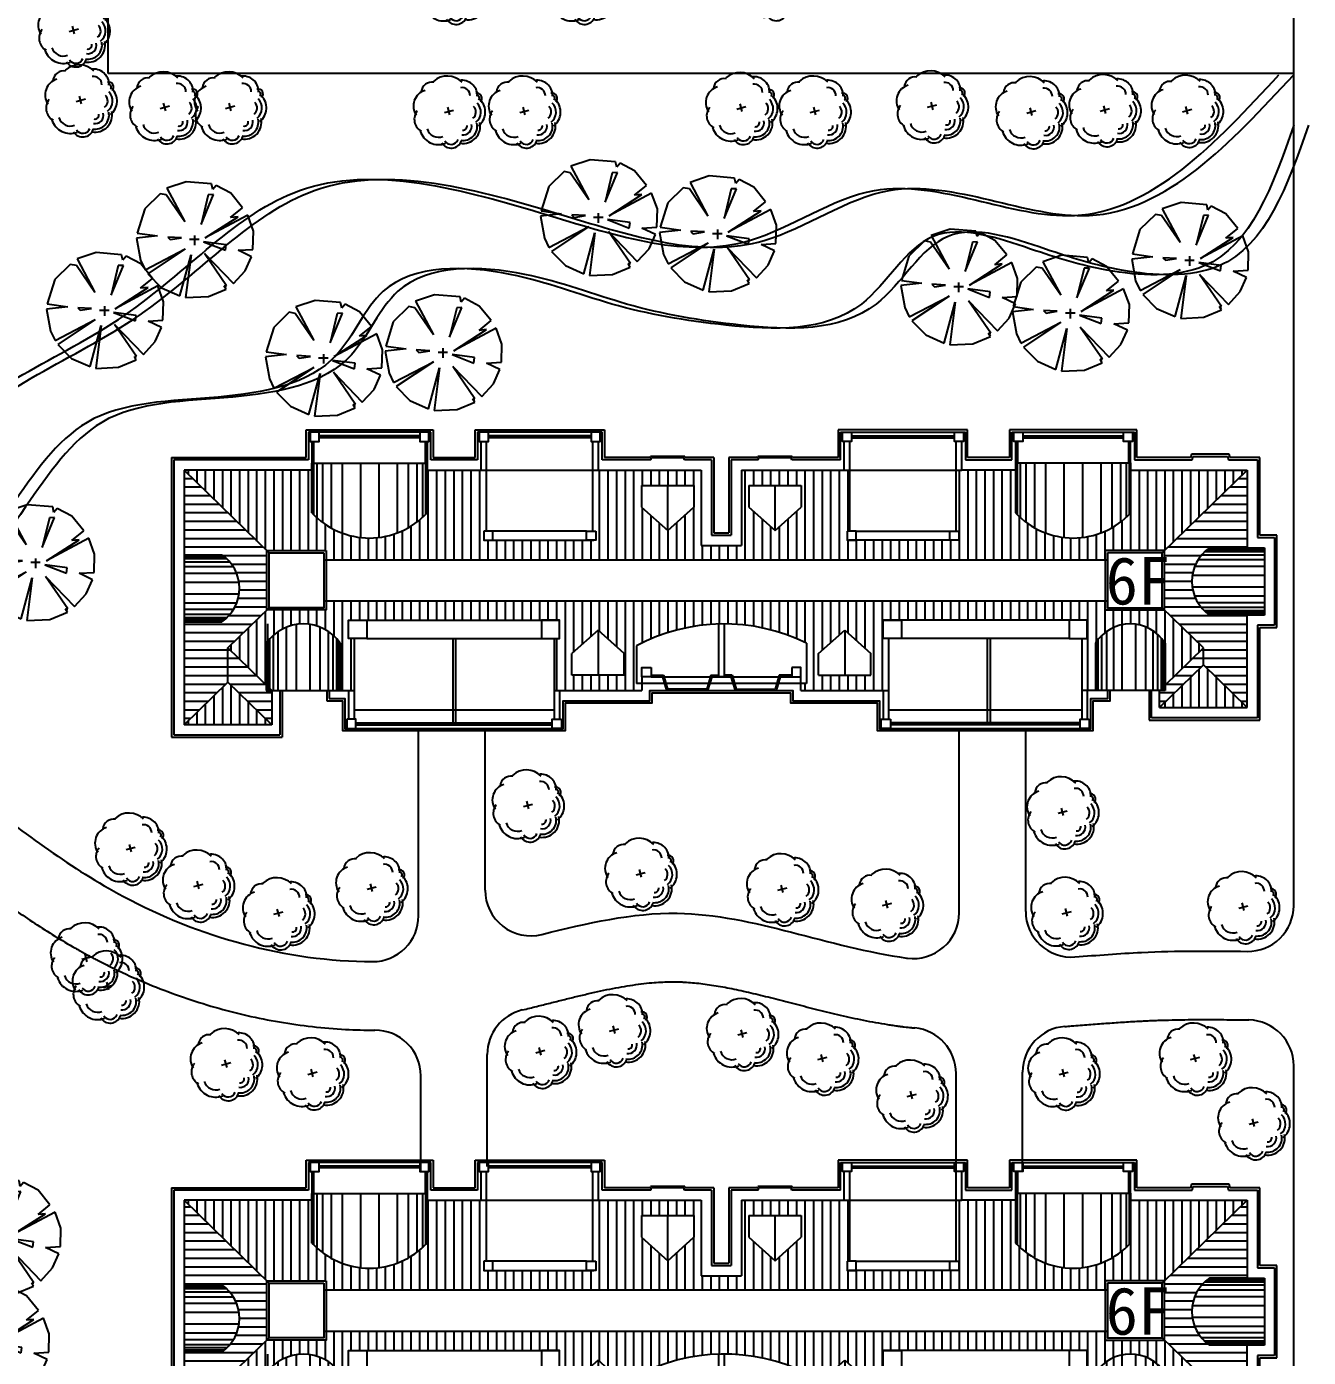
# Model space of a CAD drawing. Extents: x 225694 to 1397201, y -46174 to 794826.
# Drawn here: x 654415 to 710525, y 491781 to 550020 of the extents above; entities that cross this region are included whole.
import ezdxf
from ezdxf.enums import TextEntityAlignment as Align

# ---------------------------------------------------------------- set-up
doc = ezdxf.new("R2010")
doc.units = 0
doc.header["$LTSCALE"] = 0.5
doc.header["$MEASUREMENT"] = 0
for name, color, linetype in [('08-树', 73, 'Continuous'), ('KJ', 8, 'Continuous'), ('ZJ', 7, 'Continuous'), ('屋顶', 135, 'Continuous'), ('树', 124, 'Continuous'), ('路', 40, 'Continuous'), ('辅助线', 6, 'Continuous')]:
    doc.layers.add(name, color=color, linetype=linetype)
doc.layers.get('辅助线').off()
doc.styles.add('等线体', font='')
doc.styles.get('等线体').set_extended_font_data('黑体')

# ---------------------------------------------------------------- blocks, each defined once
blk = doc.blocks.new('桂花')
at = {"layer": '08-树', "linetype": 'ByBlock'}
for p, q in [((0, 0), (-316, 0)), ((-149, -187), (-149, 195))]:
    blk.add_line(p, q, dxfattribs=at)
for centre, radius, start, end in [((-612, 656), 626, 75.2533, 173.8893), ((-367, 1210), 204, 31.9374, 177.2865), ((-367, 1210), 110, 31.9374, 177.2865), ((79, 732), 688, 22.6842, 120.5814), ((79, 732), 509, 22.6842, 120.5814), ((574, 395), 687, 335.0514, 87.0482), ((-743, 93), 815, 118.8409, 207.9925), ((-612, 656), 332, 75.2533, 173.8893), ((79, 732), 314, 22.6842, 120.5814), ((574, 395), 158, 335.0514, 87.0482), ((574, 395), 344, 335.0514, 87.0482), ((574, 395), 565, 335.0514, 87.0482), ((868, -183), 294, 286.7742, 55.2785), ((868, -183), 443, 286.7742, 55.2785), ((-1031, -465), 437, 155.3763, 247.6372), ((287, -545), 475, 271.8981, 6.291), ((287, -545), 769, 271.8981, 6.291), ((-552, -692), 652, 181.4394, 289.2262), ((-59, -897), 543, 216.0983, 316.3439)]:
    blk.add_arc(centre, radius, start, end, dxfattribs=at)
blk = doc.blocks.new('GUIHUA')
at = {"layer": '树', "linetype": 'ByBlock', "xscale": 1.0944, "yscale": 1.0944, "zscale": 1.0944}
blk.add_blockref('桂花', (169, -8), dxfattribs=at)
blk = doc.blocks.new('棕榈')
at = {"layer": '树', "color": 64, "linetype": 'Continuous'}
for p, q in [((-172, 1067), (-553, 940)), ((336, 1025), (-172, 1067)), ((-688, 831), (-995, 530)), ((-566, 808), (-688, 831)), ((-196, 270), (-566, 808)), ((-553, 940), (-196, 270)), ((127, 220), (373, 813)), ((270, 808), (127, 220)), ((373, 813), (270, 808)), ((360, 916), (336, 1025)), ((426, 996), (360, 916)), ((717, 842), (426, 996)), ((953, 551), (717, 842)), ((715, 357), (953, 551)), ((-995, 530), (-1146, 45)), ((1056, 402), (209, -50)), ((209, -50), (863, 371)), ((863, 371), (715, 357)), ((1170, 85), (1056, 402)), ((-1146, 45), (-738, -11)), ((0, -192), (0, 0)), ((1159, -278), (1170, 85)), ((-738, -11), (-1159, -58)), ((-1159, -58), (-1080, -495)), ((-537, -32), (-487, -82)), ((-265, -48), (-537, -32)), ((-487, -82), (-265, -48)), ((88, -84), (-103, -84)), ((177, -127), (611, -294)), ((625, -185), (177, -127)), ((611, -294), (625, -185)), ((-1080, -495), (-990, -683)), ((-990, -683), (-193, -267)), ((-193, -267), (-937, -763)), ((-294, -1205), (-73, -388)), ((-73, -388), (-180, -1239)), ((633, -1004), (193, -363)), ((193, -363), (770, -961)), ((863, -297), (1159, -278)), ((1130, -424), (863, -297)), ((1003, -707), (1130, -424)), ((-937, -763), (-662, -1041)), ((770, -961), (1003, -707)), ((-662, -1041), (-294, -1205)), ((627, -1072), (590, -1004)), ((590, -1004), (633, -1004)), ((-180, -1239), (275, -1218)), ((275, -1218), (627, -1072))]:
    blk.add_line(p, q, dxfattribs=at)
blk = doc.blocks.new('7w')
at = {"layer": 'KJ'}
h = blk.add_hatch(dxfattribs=at)
h.set_pattern_fill('ANSI31', color=256, scale=3000, angle=45, style=0)
h.paths.add_polyline_path([(1027577, 428643), (1027697, 428643), (1027697, 431313), (1027457, 431313), (1025097, 431313), (1025097, 429443, -0.436273), (1020057, 429443), (1020057, 431313), (1014457, 431313), (1018074, 427793), (1020677, 427793), (1020677, 427393), (1054777, 427393), (1054777, 427793), (1057380, 427793), (1060997, 431313), (1055897, 431313), (1055897, 429443, -0.436273), (1050857, 429443), (1050857, 431313), (1048497, 431313), (1048257, 431313), (1048257, 428643), (1048377, 428643), (1048377, 428243), (1047977, 428243), (1043557, 428243), (1043477, 428243), (1043477, 428643), (1043597, 428643), (1043597, 431313), (1038857, 431313), (1038857, 428013), (1037097, 428013), (1037097, 431313), (1032357, 431313), (1032357, 428643), (1032477, 428643), (1032477, 428243), (1032077, 428243), (1027657, 428243), (1027577, 428243)])
h.paths.add_polyline_path([(1034477, 429696), (1034477, 430643), (1036777, 430643), (1036777, 429696), (1035627, 428671)], flags=16)
h.paths.add_polyline_path([(1039177, 429696), (1039177, 430643), (1041477, 430643), (1041477, 429696), (1040327, 428671)], flags=16)
h.paths.add_polyline_path([(1041697, 423743), (1041697, 421973), (1041457, 421973), (1041457, 421673), (1045297, 421673), (1045297, 423943), (1045057, 423943), (1045057, 424743), (1045857, 424743), (1053197, 424743), (1053997, 424743), (1053997, 423943), (1053757, 423943), (1053757, 421673), (1054357, 421673), (1054357, 423743, -0.554347), (1057397, 423743), (1057397, 421906), (1059077, 423541), (1057380, 425193), (1054777, 425193), (1054777, 425593), (1020677, 425593), (1020677, 425193), (1018074, 425193), (1016377, 423541), (1018057, 421906), (1018057, 423743, -0.518405), (1021297, 423743), (1021297, 421673), (1021897, 421673), (1021897, 423943), (1021657, 423943), (1021657, 424743), (1022457, 424743), (1030897, 424743), (1030897, 423943), (1030657, 423943), (1030657, 421673), (1034497, 421673), (1034497, 421973), (1034257, 421973), (1034257, 423619, -0.242301)])
h.paths.add_polyline_path([(1042227, 423290), (1043377, 424315), (1044527, 423290), (1044527, 422343), (1042227, 422343)], flags=16)
h.paths.add_polyline_path([(1033727, 423290), (1033727, 422343), (1031427, 422343), (1031427, 423290), (1032577, 424315)], flags=16)
h = blk.add_hatch(dxfattribs=at)
h.set_pattern_fill('ANSI31', color=256, scale=3000, angle=135, style=0)
h.paths.add_polyline_path([(1016107, 424673), (1014457, 424673), (1014457, 420173), (1016377, 422041), (1016377, 423541), (1018077, 425196), (1018077, 427790), (1014457, 431313), (1014457, 427613), (1016107, 427613, -0.52381)])
h.paths.add_polyline_path([(1018297, 420173), (1018297, 421673), (1018057, 421673), (1018057, 421906), (1016377, 423541), (1016377, 422791), (1016377, 422041)])
h.paths.add_polyline_path([(1059077, 422791), (1059077, 423541), (1057397, 421906), (1057397, 421673), (1057157, 421673), (1057157, 420923)])
h.paths.add_polyline_path([(1060997, 424973), (1059347, 424973, -0.52381), (1059347, 427913), (1060997, 427913), (1060997, 431313), (1057377, 427790), (1057377, 425196), (1059077, 423541), (1059077, 422791), (1060997, 420923)])
h = blk.add_hatch(dxfattribs=at)
h.set_pattern_fill('ANSI31', color=256, scale=3000, angle=45, style=0)
h.paths.add_polyline_path([(1016377, 422041), (1014457, 420173), (1018297, 420173)])
h.paths.add_polyline_path([(1059077, 422791), (1057157, 420923), (1060997, 420923)])
for p, q in [((1020130, 431613), (1020130, 429367)), ((1020263, 431613), (1020263, 429239)), ((1020510, 431613), (1020510, 429035)), ((1020889, 431613), (1020889, 428786)), ((1021371, 431613), (1021371, 428562)), ((1022174, 431613), (1022174, 428370)), ((1022980, 431613), (1022980, 428370)), ((1023783, 431613), (1023783, 428562)), ((1024265, 431613), (1024265, 428786)), ((1024644, 431613), (1024644, 429035)), ((1024891, 431613), (1024891, 429239)), ((1025024, 431613), (1025024, 429367)), ((1050930, 431613), (1050930, 429367)), ((1051063, 431613), (1051063, 429239)), ((1051310, 431613), (1051310, 429035)), ((1051689, 431613), (1051689, 428786)), ((1052171, 431613), (1052171, 428562)), ((1052974, 431613), (1052974, 428370)), ((1053780, 431613), (1053780, 428370)), ((1054583, 431613), (1054583, 428562)), ((1055065, 431613), (1055065, 428786)), ((1055444, 431613), (1055444, 429035)), ((1055691, 431613), (1055691, 429239)), ((1055824, 431613), (1055824, 429367)), ((1016169, 427568), (1014457, 427568)), ((1016225, 427524), (1014457, 427524)), ((1059010, 427609), (1061747, 427609)), ((1059147, 427751), (1061747, 427751)), ((1059250, 427840), (1061747, 427840)), ((1059308, 427885), (1061747, 427885)), ((1016325, 427435), (1014457, 427435)), ((1016459, 427292), (1014457, 427292)), ((1016613, 427078), (1014457, 427078)), ((1058706, 427110), (1061747, 427110)), ((1058852, 427395), (1061747, 427395)), ((1016755, 426793), (1014457, 426793)), ((1016850, 426399), (1014457, 426399)), ((1058598, 426715), (1061747, 426715)), ((1016850, 425887), (1014457, 425887)), ((1058593, 426204), (1061747, 426204)), ((1058693, 425809), (1061747, 425809)), ((1016755, 425493), (1014457, 425493)), ((1016613, 425207), (1014457, 425207)), ((1058831, 425524), (1061747, 425524)), ((1058981, 425310), (1061747, 425310)), ((1059111, 425168), (1061747, 425168)), ((1016459, 424994), (1014457, 424994)), ((1016325, 424851), (1014457, 424851)), ((1016225, 424762), (1014457, 424762)), ((1016169, 424718), (1014457, 424718)), ((1018124, 423832), (1018124, 424582)), ((1059209, 425079), (1061747, 425079)), ((1059264, 425034), (1061747, 425034)), ((1018366, 421673), (1018366, 424087)), ((1018579, 421673), (1018579, 424251)), ((1018941, 421673), (1018941, 424441)), ((1019374, 421673), (1019374, 424559)), ((1019980, 421673), (1019980, 424559)), ((1020413, 421673), (1020413, 424441)), ((1020775, 421673), (1020775, 424251)), ((1020988, 421673), (1020988, 424087)), ((1054635, 421673), (1054635, 424086)), ((1054849, 421673), (1054849, 424261)), ((1055159, 421673), (1055159, 424441)), ((1055529, 421673), (1055529, 424551)), ((1056125, 421673), (1056125, 424559)), ((1056558, 421673), (1056558, 424441)), ((1056875, 421673), (1056875, 424251)), ((1057088, 421673), (1057088, 424087)), ((1018124, 421673), (1018124, 423832)), ((1018206, 421673), (1018206, 423929)), ((1021148, 421673), (1021148, 423929)), ((1021230, 421673), (1021230, 423832)), ((1054394, 421673), (1054394, 423799)), ((1054476, 421673), (1054476, 423910)), ((1057248, 421673), (1057248, 423929)), ((1057330, 421673), (1057330, 423832))]:
    blk.add_line(p, q, dxfattribs=at)
at = {"layer": '屋顶'}
for p, q in [((1019797, 433073), (1025357, 433073)), ((1019797, 431863), (1019797, 433073)), ((1025257, 432973), (1019897, 432973)), ((1019897, 432973), (1019897, 431763)), ((1024777, 432813), (1020377, 432813)), ((1024777, 432733), (1020377, 432733)), ((1025257, 431763), (1025257, 432973)), ((1025357, 433073), (1025357, 431863)), ((1027197, 433073), (1032857, 433073)), ((1027197, 431863), (1027197, 433073)), ((1032757, 432973), (1027297, 432973)), ((1027297, 432973), (1027297, 431763)), ((1032277, 432813), (1027777, 432813)), ((1032277, 432733), (1027777, 432733)), ((1032757, 431763), (1032757, 432973)), ((1032857, 433073), (1032857, 431863)), ((1048757, 433073), (1043097, 433073)), ((1043097, 433073), (1043097, 431863)), ((1043197, 432973), (1048657, 432973)), ((1043197, 431763), (1043197, 432973)), ((1043677, 432813), (1048177, 432813)), ((1043677, 432733), (1048177, 432733)), ((1048657, 432973), (1048657, 431763)), ((1048757, 431863), (1048757, 433073)), ((1050597, 433073), (1050597, 431863)), ((1056157, 433073), (1050597, 433073)), ((1050697, 431763), (1050697, 432973)), ((1050697, 432973), (1056057, 432973)), ((1051177, 432813), (1055577, 432813)), ((1051177, 432733), (1055577, 432733)), ((1056057, 432973), (1056057, 431763)), ((1056157, 431863), (1056157, 433073)), ((1020061, 431313), (1020061, 432573)), ((1020141, 431613), (1020141, 432573)), ((1025017, 432573), (1025017, 431613)), ((1025097, 432573), (1025097, 431313)), ((1027457, 431313), (1027457, 432573)), ((1027697, 428643), (1027697, 432573)), ((1032357, 428643), (1032357, 432573)), ((1032597, 431313), (1032597, 432573)), ((1043357, 431313), (1043357, 432573)), ((1043597, 428643), (1043597, 432573)), ((1048257, 428643), (1048257, 432573)), ((1048497, 431313), (1048497, 432573)), ((1050857, 432573), (1050857, 431313)), ((1050937, 432573), (1050937, 431613)), ((1055813, 431613), (1055813, 432573)), ((1055893, 431313), (1055893, 432573)), ((1013907, 431863), (1019797, 431863)), ((1013907, 431863), (1013907, 419623)), ((1019897, 431763), (1014007, 431763)), ((1014007, 431763), (1014007, 419723)), ((1027297, 431763), (1025257, 431763)), ((1025357, 431863), (1027197, 431863)), ((1034894, 431763), (1032757, 431763)), ((1034862, 431863), (1032857, 431863)), ((1034862, 431863), (1034877, 431913)), ((1036377, 431913), (1034877, 431913)), ((1034894, 431763), (1034920, 431853)), ((1036334, 431853), (1034920, 431853)), ((1036361, 431763), (1036334, 431853)), ((1037547, 431763), (1036361, 431763)), ((1036392, 431863), (1036377, 431913)), ((1037647, 431863), (1036392, 431863)), ((1037547, 431763), (1037547, 428463)), ((1037647, 431863), (1037647, 428563)), ((1038307, 431863), (1038307, 428563)), ((1039562, 431863), (1038307, 431863)), ((1038407, 431763), (1038407, 428463)), ((1039594, 431763), (1038407, 431763)), ((1039562, 431863), (1039577, 431913)), ((1041077, 431913), (1039577, 431913)), ((1039594, 431763), (1039620, 431853)), ((1041034, 431853), (1039620, 431853)), ((1041061, 431763), (1041034, 431853)), ((1043197, 431763), (1041061, 431763)), ((1041092, 431863), (1041077, 431913)), ((1043097, 431863), (1041092, 431863)), ((1048657, 431763), (1050697, 431763)), ((1050597, 431863), (1048757, 431863)), ((1056057, 431763), (1058582, 431763)), ((1058508, 431863), (1056157, 431863)), ((1056288, 431763), (1058582, 431763)), ((1058553, 432013), (1058508, 431863)), ((1060202, 432013), (1058553, 432013)), ((1058582, 431763), (1058627, 431913)), ((1058627, 431913), (1060127, 431913)), ((1060127, 431913), (1060172, 431763)), ((1060172, 431763), (1061447, 431763)), ((1060172, 431763), (1061447, 431763)), ((1060247, 431863), (1060202, 432013)), ((1061547, 431863), (1060247, 431863)), ((1061447, 431763), (1061447, 428363)), ((1061547, 428463), (1061547, 431863)), ((1020057, 431313), (1014457, 431313)), ((1014457, 431313), (1018177, 427693)), ((1014457, 431313), (1014457, 420173)), ((1025097, 431313), (1027457, 431313)), ((1027457, 431313), (1037097, 431313)), ((1037097, 431313), (1037097, 428013)), ((1038857, 431313), (1038857, 428013)), ((1038857, 431313), (1048497, 431313)), ((1050857, 431313), (1048497, 431313)), ((1055897, 431313), (1060997, 431313)), ((1060997, 431313), (1057277, 427693)), ((1060997, 431313), (1060997, 427913)), ((1034477, 430643), (1034477, 429696)), ((1034477, 430643), (1036777, 430643)), ((1035627, 428671), (1035627, 430643)), ((1036777, 430643), (1036777, 429696)), ((1039177, 430643), (1041477, 430643)), ((1039177, 430643), (1039177, 429696)), ((1040327, 428671), (1040327, 430643)), ((1041477, 430643), (1041477, 429696)), ((1034477, 429696), (1035627, 428671)), ((1035627, 428671), (1036777, 429696)), ((1039177, 429696), (1040327, 428671)), ((1040327, 428671), (1041477, 429696)), ((1032077, 428643), (1027977, 428643)), ((1043877, 428643), (1047977, 428643)), ((1027657, 428243), (1032397, 428243)), ((1037547, 428463), (1038407, 428463)), ((1037647, 428563), (1038307, 428563)), ((1048297, 428243), (1043557, 428243)), ((1061447, 428363), (1062197, 428363)), ((1062297, 428463), (1061547, 428463)), ((1062197, 428363), (1062197, 424523)), ((1062297, 424423), (1062297, 428463)), ((1014457, 427613), (1016107, 427613)), ((1037097, 428013), (1038857, 428013)), ((1060997, 427913), (1059347, 427913)), ((1060997, 427913), (1059347, 427913)), ((1060997, 427913), (1061747, 427913)), ((1061747, 427913), (1061747, 424973)), ((1020577, 427393), (1054877, 427393)), ((1016377, 423541), (1018177, 425293)), ((1016377, 423541), (1018177, 425293)), ((1020577, 425593), (1054877, 425593)), ((1020577, 425593), (1054877, 425593)), ((1059077, 423541), (1057277, 425293)), ((1014457, 424673), (1016107, 424673)), ((1022457, 424743), (1030897, 424743)), ((1037857, 424582), (1037857, 422273)), ((1038097, 424582), (1038097, 422273)), ((1053197, 424743), (1045057, 424743)), ((1060997, 424973), (1059347, 424973)), ((1060997, 420923), (1060997, 424973)), ((1061747, 424973), (1060997, 424973)), ((1032577, 424315), (1031427, 423290)), ((1032577, 424315), (1032577, 422343)), ((1033727, 423290), (1032577, 424315)), ((1042227, 423290), (1043377, 424315)), ((1043377, 424315), (1043377, 422343)), ((1043377, 424315), (1044527, 423290)), ((1061447, 424523), (1061447, 420473)), ((1061447, 424523), (1061447, 420473)), ((1062197, 424523), (1061447, 424523)), ((1061697, 424523), (1061447, 424523)), ((1061547, 420373), (1061547, 424423)), ((1061547, 424423), (1062297, 424423)), ((1018297, 421673), (1016377, 423541)), ((1016377, 422791), (1016377, 423541)), ((1016377, 422041), (1016377, 423541)), ((1018057, 423743), (1018057, 421673)), ((1018057, 423743), (1018057, 421673)), ((1021297, 423743), (1021297, 421673)), ((1021297, 423743), (1021297, 421673)), ((1021897, 423943), (1021897, 420413)), ((1022457, 423943), (1030897, 423943)), ((1026217, 423943), (1026217, 420253)), ((1026337, 423943), (1026337, 420253)), ((1030657, 423943), (1030657, 420413)), ((1034257, 423619), (1034257, 421973)), ((1041697, 423743), (1041697, 421973)), ((1053197, 423943), (1045057, 423943)), ((1045297, 423943), (1045297, 420413)), ((1049617, 423943), (1049617, 420293)), ((1049737, 423943), (1049737, 420293)), ((1053757, 423943), (1053757, 420413)), ((1054357, 423743), (1054357, 421673)), ((1057397, 423743), (1057397, 421673)), ((1057397, 421906), (1059077, 423541)), ((1059077, 422791), (1059077, 423541)), ((1031427, 422343), (1031427, 423290)), ((1033727, 422343), (1033727, 423290)), ((1042227, 422343), (1042227, 423290)), ((1044527, 422343), (1044527, 423290)), ((1033727, 422343), (1031427, 422343)), ((1034497, 422273), (1034497, 421673)), ((1034897, 422333), (1035443, 422333)), ((1034897, 422273), (1035397, 422273)), ((1034897, 422273), (1041457, 422273)), ((1035397, 422273), (1035577, 421673)), ((1035443, 422333), (1035620, 421733)), ((1037512, 422333), (1037334, 421733)), ((1037557, 422273), (1037377, 421673)), ((1037512, 422333), (1037857, 422333)), ((1037557, 422273), (1037857, 422273)), ((1038097, 422273), (1037857, 422273)), ((1038443, 422333), (1038097, 422333)), ((1038397, 422273), (1038097, 422273)), ((1038397, 422273), (1038577, 421673)), ((1038443, 422333), (1038620, 421733)), ((1040512, 422333), (1040334, 421733)), ((1040557, 422273), (1040377, 421673)), ((1041057, 422333), (1040512, 422333)), ((1041457, 421673), (1041457, 422273)), ((1042227, 422343), (1044527, 422343)), ((1057157, 420923), (1059077, 422791)), ((1060997, 420923), (1059077, 422791)), ((1014457, 420173), (1016377, 422041)), ((1018297, 420173), (1016377, 422041)), ((1018057, 421673), (1021297, 421673)), ((1018057, 421673), (1021297, 421673)), ((1018297, 421673), (1018297, 420173)), ((1018647, 421673), (1018647, 419723)), ((1018747, 421673), (1018747, 419623)), ((1020707, 421673), (1020707, 421223)), ((1020807, 421673), (1020807, 421323)), ((1021197, 421673), (1021897, 421673)), ((1021657, 421673), (1021657, 420413)), ((1030657, 421673), (1034497, 421673)), ((1030897, 421673), (1030897, 420413)), ((1041697, 421973), (1034257, 421973)), ((1037377, 421673), (1035577, 421673)), ((1037334, 421733), (1035620, 421733)), ((1038577, 421673), (1040377, 421673)), ((1038620, 421733), (1040334, 421733)), ((1041457, 421673), (1045297, 421673)), ((1045057, 421673), (1045057, 420413)), ((1054457, 421673), (1053757, 421673)), ((1053997, 421673), (1053997, 420413)), ((1057397, 421673), (1054157, 421673)), ((1056707, 421673), (1056707, 420373)), ((1056807, 420473), (1056807, 421673)), ((1056807, 420473), (1056807, 421673)), ((1057157, 420923), (1057157, 421673)), ((1030657, 420813), (1021897, 420813)), ((1053757, 420813), (1045297, 420813)), ((1057157, 420923), (1060997, 420923)), ((1018297, 420173), (1014457, 420173)), ((1021977, 420253), (1030577, 420253)), ((1021977, 420173), (1030577, 420173)), ((1053677, 420253), (1045377, 420253)), ((1053677, 420173), (1045377, 420173)), ((1056707, 420373), (1061547, 420373)), ((1061447, 420473), (1056807, 420473)), ((1061447, 420473), (1056807, 420473)), ((1013907, 419623), (1018747, 419623)), ((1014007, 419723), (1018647, 419723))]:
    blk.add_line(p, q, dxfattribs=at)
for points in [[(1019977, 432973), (1019977, 432573), (1020377, 432573), (1020377, 432973)], [(1024777, 432973), (1024777, 432573), (1025177, 432573), (1025177, 432973)], [(1027377, 432973), (1027377, 432573), (1027777, 432573), (1027777, 432973)], [(1032277, 432973), (1032277, 432573), (1032677, 432573), (1032677, 432973)], [(1043677, 432973), (1043677, 432573), (1043277, 432573), (1043277, 432973)], [(1048577, 432973), (1048577, 432573), (1048177, 432573), (1048177, 432973)], [(1051177, 432973), (1051177, 432573), (1050777, 432573), (1050777, 432973)], [(1055977, 432973), (1055977, 432573), (1055577, 432573), (1055577, 432973)], [(1027577, 428643), (1027577, 428243), (1027977, 428243), (1027977, 428643)], [(1032477, 428643), (1032477, 428243), (1032077, 428243), (1032077, 428643)], [(1043477, 428643), (1043477, 428243), (1043877, 428243), (1043877, 428643)], [(1048377, 428643), (1048377, 428243), (1047977, 428243), (1047977, 428643)], [(1020677, 427793), (1020677, 425193), (1018077, 425193), (1018077, 427793)], [(1020577, 427693), (1020577, 425293), (1018177, 425293), (1018177, 427693)], [(1054777, 427793), (1054777, 425193), (1057377, 425193), (1057377, 427793)], [(1054877, 427693), (1054877, 425293), (1057277, 425293), (1057277, 427693)], [(1022457, 424743), (1022457, 423943), (1021657, 423943), (1021657, 424743)], [(1030097, 424743), (1030097, 423943), (1030897, 423943), (1030897, 424743)], [(1045857, 424743), (1045857, 423943), (1045057, 423943), (1045057, 424743)], [(1053197, 424743), (1053197, 423943), (1053997, 423943), (1053997, 424743)], [(1034897, 422673), (1034897, 422273), (1034497, 422273), (1034497, 422673)], [(1041057, 422673), (1041057, 422273), (1041457, 422273), (1041457, 422673)], [(1021577, 420413), (1021577, 420013), (1021977, 420013), (1021977, 420413)], [(1030977, 420413), (1030977, 420013), (1030577, 420013), (1030577, 420413)], [(1045377, 420413), (1045377, 420013), (1044977, 420013), (1044977, 420413)], [(1054077, 420413), (1054077, 420013), (1053677, 420013), (1053677, 420413)]]:
    blk.add_lwpolyline(points, close=True, dxfattribs=at)
for points in [[(1020057, 429443), (1020057, 431613), (1025097, 431613), (1025097, 429443)], [(1055897, 429443), (1055897, 431613), (1050857, 431613), (1050857, 429443)], [(1020707, 421223), (1021397, 421223), (1021397, 419913), (1031157, 419913), (1031157, 421123), (1034947, 421123), (1034947, 421573), (1041007, 421573), (1041007, 421123), (1044797, 421123), (1044797, 419913), (1054257, 419913), (1054257, 421223), (1054997, 421223), (1054997, 421673)], [(1020807, 421323), (1021497, 421323), (1021497, 420013), (1031057, 420013), (1031057, 421223), (1034847, 421223), (1034847, 421673), (1041107, 421673), (1041107, 421223), (1044897, 421223), (1044897, 420013), (1054157, 420013), (1054157, 421323), (1054897, 421323), (1054897, 421673)]]:
    blk.add_lwpolyline(points, dxfattribs=at)
for centre, radius, start, end in [((1022577, 431781), 3438, 222.85934, 317.14066), ((1053377, 431781), 3438, 222.85934, 317.14066), ((1015089, 426143), 1788, 304.70805, 55.29195), ((1060365, 426443), 1788, 124.70805, 235.29195), ((1019677, 422600), 1982, 35.19511, 144.80489), ((1038097, 416455), 8128, 63.71077, 118.19212), ((1055877, 422793), 1792, 31.99665, 148.00335)]:
    blk.add_arc(centre, radius, start, end, dxfattribs=at)

msp = doc.modelspace()

# ---------------------------------------------------------------- linework, layer by layer
at = {"layer": '路', "color": 7, "linetype": 'Continuous'}
for p, q in [((709880.7, 511547.7), (709880.7, 610855.2)), ((709880.7, 475285), (709880.7, 504546.7))]:
    msp.add_line(p, q, dxfattribs=at)
at = {"layer": '路', "color": 7}
for p, q in [((657992.4, 547972.2), (657992.4, 556376.8)), ((709880.7, 547972.2), (657992.4, 547972.2)), ((671572.4, 511102.8), (671572.4, 519210.1)), ((674485.8, 512231.1), (674485.8, 519210.1)), ((695235.5, 511237.3), (695235.5, 519210.1)), ((698148.9, 511299.9), (698148.9, 519210.1)), ((674581.1, 500141.8), (674581.1, 505041.7)), ((671667.7, 499914.5), (671667.7, 504102.7)), ((695102.1, 499914.5), (695102.1, 504206.9)), ((698015.5, 499914.5), (698015.5, 504269))]:
    msp.add_line(p, q, dxfattribs=at)
for centre, start, end in [((676485.8, 512231.1), 180, 284.026213), ((707880.7, 511547.7), 269.017771, 360), ((669572.4, 511102.8), 269.817657, 0), ((693235.5, 511237.3), 262.404827, 360), ((700148.9, 511299.9), 180, 274.438982), ((676581.1, 505041.7), 103.614256, 180), ((669667.7, 504102.7), 0, 90.08234), ((693102.1, 504206.9), 360, 84.35124), ((700015.5, 504269), 94.319008, 180), ((707880.7, 504546.7), 360, 88.972585)]:
    msp.add_arc(centre, 2000, start, end, dxfattribs=at)
for points, knots in [([(553101.4, 417688.9), (549728.2, 422206.6), (543021.5, 431188.9), (556876.4, 441739.4), (556629.4, 455530.5), (550022.4, 466092.4), (555881.1, 476861.3), (562293.5, 484681.4), (574569.6, 490131), (579698, 478078.4), (592603.4, 479361), (599953.3, 489939.7), (612573.2, 480549.6), (620705.9, 491539), (628964.4, 500312.3), (647942.3, 493233.1), (641878.6, 510856.5), (648155.1, 520301.5), (647837, 532724.8), (659124.5, 536520.4), (666190.4, 544921.6), (676667.9, 542037.2), (685285.3, 539216.9), (692250.4, 544496.6), (701425.3, 539493), (706458.9, 544918.1), (709236.7, 547912)], [0, 0, 0, 0, 14427.2896194, 28684.5625826, 41813.7522732, 52705.2155961, 63262.7905587, 74483.0928484, 85762.2605936, 93119.153961, 107355.6559832, 114359.7475777, 127672.2000607, 138947.3166207, 149121.1998097, 163357.697375, 177033.0047384, 185159.3922129, 198301.1106652, 208161.8521645, 217572.0777821, 228569.6187249, 237392.0694759, 243284.2380735, 252106.6841135, 262970.405513, 262970.405513, 262970.405513, 262970.405513]), ([(553745.5, 417688.9), (550372.3, 422206.6), (543665.6, 431188.9), (557520.4, 441739.4), (557273.4, 455530.5), (550666.5, 466092.4), (556525.2, 476861.3), (562937.6, 484681.4), (575213.7, 490131), (580342.1, 478078.4), (593247.5, 479361), (600597.4, 489939.7), (613217.3, 480549.6), (621350, 491539), (629608.5, 500312.3), (648586.4, 493233.1), (642522.7, 510856.5), (648799.1, 520301.5), (648481.1, 532724.8), (659768.6, 536520.4), (666834.5, 544921.6), (677312, 542037.2), (685929.3, 539216.9), (692894.5, 544496.6), (702069.4, 539493), (707103, 544918.1), (709880.7, 547912)], [0, 0, 0, 0, 14427.2896194, 28684.5625826, 41813.7522732, 52705.2155961, 63262.7905587, 74483.0928484, 85762.2605936, 93119.153961, 107355.6559832, 114359.7475777, 127672.2000607, 138947.3166207, 149121.1998097, 163357.697375, 177033.0047384, 185159.3922129, 198301.1106652, 208161.8521645, 217572.0777821, 228569.6187249, 237392.0694759, 243284.2380735, 252106.6841135, 262970.405513, 262970.405513, 262970.405513, 262970.405513]), ([(709880.7, 545702.5), (708963.6, 543068.6), (707510.6, 538896.1), (701810.8, 539164.8), (698242.8, 540307.7), (693680.2, 541908.4), (690998, 536584.3), (685204.2, 536808.5), (680114.2, 537684.8), (675512.3, 539520.6), (669958.6, 539671.7), (668017.9, 534552.3), (662659.6, 533618.9), (656869.4, 533626.7), (653576.5, 528706.7), (649595.5, 523303.4), (653859.1, 516925.2), (649336.8, 511628.4), (653331.7, 505481.4), (653131.3, 498628.1), (653129.2, 488113.6), (645768.3, 489725.3), (643230.9, 484709.6), (637340.3, 481312.1), (628891.3, 480780.1), (618439.7, 481029.5), (612634.5, 471226.7), (602695.7, 475225.8), (596488.5, 470383.6), (589941.8, 464523.9), (595161.7, 458878.1), (596075.7, 449789), (610743.3, 447001.1), (604220.9, 433872.9), (594977.8, 429999.5), (586205.4, 424735), (582158.9, 419772.7), (580459.7, 417688.9)], [0, 0, 0, 0, 7298.9757818, 11563.0507456, 15022.9854729, 19319.0542986, 23640.9120085, 29639.7180495, 34725.5078593, 39355.625455, 44961.2972709, 48404.2163004, 53910.5429632, 59758.7015639, 64739.545937, 70698.9667969, 78365.9125158, 82764.5497023, 88560.1729544, 96937.592262, 106177.2555277, 110084.4406177, 115058.6784215, 120810.6139395, 129978.3438057, 140332.1069786, 150108.2040223, 157353.0789168, 167374.9675794, 172780.9820691, 179827.6393974, 185567.1267276, 199556.6919136, 208458.2677455, 219294.560966, 230387.2083651, 238417.0535732, 238417.0535732, 238417.0535732, 238417.0535732]), ([(710524.8, 545702.5), (709607.6, 543068.6), (708154.6, 538896.1), (702454.8, 539164.8), (698886.9, 540307.7), (694324.3, 541908.4), (691642.1, 536584.3), (685848.3, 536808.5), (680758.3, 537684.8), (676156.4, 539520.6), (670602.7, 539671.7), (668662, 534552.3), (663303.7, 533618.9), (657513.5, 533626.7), (654220.5, 528706.7), (650239.6, 523303.4), (654503.2, 516925.2), (649980.9, 511628.4), (653975.8, 505481.4), (653775.4, 498628.1), (653773.3, 488113.6), (646412.4, 489725.3), (643875, 484709.6), (637984.3, 481312.1), (629535.4, 480780.1), (619083.8, 481029.5), (613278.6, 471226.7), (603339.8, 475225.8), (597132.5, 470383.6), (590585.9, 464523.9), (595805.8, 458878.1), (596719.7, 449789), (611387.4, 447001.1), (604865, 433872.9), (595621.9, 429999.5), (586849.4, 424735), (582803, 419772.7), (581103.8, 417688.9)], [0, 0, 0, 0, 7298.9757818, 11563.0507456, 15022.9854729, 19319.0542986, 23640.9120085, 29639.7180495, 34725.5078593, 39355.625455, 44961.2972709, 48404.2163004, 53910.5429632, 59758.7015639, 64739.545937, 70698.9667969, 78365.9125158, 82764.5497023, 88560.1729544, 96937.592262, 106177.2555277, 110084.4406177, 115058.6784215, 120810.6139395, 129978.3438057, 140332.1069786, 150108.2040223, 157353.0789168, 167374.9675794, 172780.9820691, 179827.6393974, 185567.1267276, 199556.6919136, 208458.2677455, 219294.560966, 230387.2083651, 238417.0535732, 238417.0535732, 238417.0535732, 238417.0535732]), ([(629357.6, 528742.1), (631507.6, 527304.5), (635274.8, 524785.6), (642436.3, 525513.7), (646998.5, 520320.2), (652496.3, 516101.4), (659371.8, 510905), (665781.6, 509114.8), (669566, 509102.8)], [0, 0, 0, 0, 7550.4908479, 13229.6791945, 19894.1815506, 26703.032707, 34395.4504476, 45596.147659, 45596.147659, 45596.147659, 45596.147659]), ([(628847, 525481.3), (628961.1, 525406.9), (629076.2, 525332.5), (629365.6, 525147), (629541.2, 525036.1), (629897.5, 524815.3), (630078.3, 524705.6), (630445.3, 524488.2), (630631.6, 524380.5), (631010.4, 524168.5), (631202.9, 524064.2), (631594.5, 523859.8), (631793.6, 523759.8), (632163.9, 523582.3), (632333.9, 523504), (632679.1, 523351.8), (632854.3, 523278.1), (633210, 523136), (633390.6, 523067.7), (633757.3, 522937.5), (633943.5, 522875.5), (634321.3, 522758.8), (634513.1, 522704.1), (634902.2, 522602.8), (635099.5, 522556.2), (635347.3, 522504.2), (635395.2, 522494.4), (635483.4, 522477), (635523.5, 522469.2), (635571.5, 522460.2), (635579.3, 522458.8), (635594.7, 522455.9), (635602.5, 522454.5), (635625.7, 522450.2), (635641.1, 522447.4), (635687.3, 522439.1), (635718.1, 522433.7), (635810, 522417.9), (635870.9, 522407.9), (636055.5, 522378.8), (636177.9, 522361.3), (636419.4, 522329.5), (636538.5, 522315.2), (636773.2, 522289.4), (636888.9, 522277.8), (637116.8, 522256.7), (637229.1, 522247.2), (637449.9, 522229.7), (637558.6, 522221.7), (637772.2, 522206.9), (637877.1, 522200), (638083.3, 522186.8), (638184.5, 522180.5), (638383, 522168.1), (638480.2, 522162), (638670.7, 522149.8), (638763.9, 522143.6), (638946, 522130.8), (639034.9, 522124.2), (639208.2, 522110.3), (639292.7, 522103.1), (639456.9, 522087.7), (639536.6, 522079.5), (639691.2, 522062.2), (639766, 522053), (639910.6, 522033.6), (639980.3, 522023.4), (640114.3, 522001.8), (640178.7, 521990.4), (640302, 521966.6), (640361, 521954.2), (640464.1, 521930.5), (640509.2, 521919.3), (640595.4, 521896.5), (640636.7, 521884.8), (640687.4, 521869.4), (640698.6, 521865.9), (640731.7, 521855.4), (640753.1, 521848.4), (640776.7, 521840.3), (640779.5, 521839.4), (640784.2, 521837.7), (640786.3, 521837), (640790.4, 521835.6), (640792.5, 521834.9), (640798.7, 521832.7), (640802.8, 521831.3), (640815.2, 521826.9), (640823.5, 521823.9), (640848.5, 521814.7), (640865.2, 521808.4), (640915.9, 521788.9), (640950.1, 521775), (641019.5, 521745.3), (641054.7, 521729.5), (641126.2, 521696.1), (641162.5, 521678.4), (641236.1, 521641), (641273.5, 521621.3), (641349.4, 521579.8), (641387.9, 521558.1), (641466.1, 521512.5), (641505.7, 521488.6), (641601.5, 521429.1), (641658.2, 521392.5), (641773.7, 521315.2), (641832.4, 521274.5), (641951.8, 521189.1), (642012.5, 521144.3), (642135.6, 521050.9), (642198, 521002.2), (642324.7, 520901), (642388.8, 520848.6), (642518.8, 520740), (642584.5, 520683.9), (642717.6, 520568.2), (642785, 520508.7), (642921.2, 520386.5), (642990, 520323.8), (643129.2, 520195.4), (643199.5, 520129.7), (643341.7, 519995.7), (643413.5, 519927.4), (643558.6, 519788.2), (643632, 519717.4), (643780.2, 519573.7), (643855.1, 519500.7), (644006.6, 519352.9), (644083.2, 519278.1), (644238, 519126.7), (644316.3, 519050.2), (644474.8, 518895.9), (644554.9, 518818), (644717.3, 518661.2), (644799.5, 518582.3), (644904.2, 518482.5), (644925.8, 518462), (644954.9, 518434.4), (644962.3, 518427.3), (644978.3, 518412.2), (644986.9, 518404.1), (645004, 518387.9), (645012.6, 518379.8), (645038.3, 518355.6), (645055.4, 518339.4), (645106.8, 518291.1), (645141, 518259), (645243.9, 518163), (645312.5, 518099.5), (645518.4, 517910), (645655.7, 517785.3), (646046.4, 517435.4), (646299.9, 517213.8), (646806.7, 516779.7), (647060.1, 516567.2), (647566.3, 516150), (647819.1, 515945.2), (648323.7, 515542.1), (648575.4, 515343.8), (649077.3, 514952.1), (649327.5, 514758.8), (649826.1, 514375.8), (650074.5, 514186.2), (650368.6, 513962), (650415.4, 513926.3), (650473.1, 513882.3), (650484.1, 513874), (650506, 513857.2), (650517, 513848.9), (650550, 513823.7), (650572, 513807), (650638.1, 513756.7), (650682.2, 513723.1), (650814.8, 513622.2), (650903.5, 513554.7), (651170.6, 513352), (651349.9, 513216.3), (651787.5, 512887), (652047.2, 512693), (652573.1, 512305.1), (652839.2, 512111.3), (653378.9, 511725.1), (653652.3, 511532.8), (654207.4, 511151.2), (654489, 510962), (655061.3, 510588.2), (655351.9, 510403.6), (655943.1, 510040.7), (656243.7, 509862.5), (656617.1, 509649.7), (656684.8, 509611.5), (656888.9, 509497.3), (657026.1, 509422), (657188.7, 509334.5), (657213.2, 509321.4), (657265.8, 509293.2), (657294.1, 509278.2), (657350.6, 509248.2), (657378.9, 509233.3), (657463.9, 509188.6), (657520.7, 509159), (657691.4, 509070.8), (657805.7, 509012.8), (658149.9, 508840.8), (658381.1, 508729.2), (659047.3, 508419.1), (659486.4, 508228.1), (660375.3, 507868.5), (660825.2, 507699.9), (661734.4, 507386), (662193.9, 507240.8), (663121, 506974.7), (663588.8, 506853.9), (664531.5, 506637.8), (665006.3, 506542.6), (665962, 506378.9), (666442.8, 506310.5), (667408.9, 506201.7), (667894.2, 506161.4), (668807.9, 506113.3), (669236, 506102.1), (669664.8, 506102.7)], [1317.8637229, 1317.8637229, 1317.8637229, 1317.8637229, 1696.8901908, 1696.8901908, 2262.5202544, 2262.5202544, 2828.150318, 2828.150318, 3393.7803816, 3393.7803816, 3959.4104452, 3959.4104452, 4525.0405088, 4525.0405088, 4992.5725483, 4992.5725483, 5460.1045878, 5460.1045878, 5927.6366273, 5927.6366273, 6395.1686668, 6395.1686668, 6862.7007063, 6862.7007063, 7330.2327458, 7330.2327458, 7441.8317675, 7441.8317675, 7534.8296612, 7534.8296612, 7552.6958655, 7552.6958655, 7570.5620698, 7570.5620698, 7606.2944784, 7606.2944784, 7677.7592955, 7677.7592955, 7820.6889298, 7820.6889298, 8113.5156275, 8113.5156275, 8406.3423252, 8406.3423252, 8699.1690229, 8699.1690229, 8991.9957205, 8991.9957205, 9284.8224182, 9284.8224182, 9577.6491159, 9577.6491159, 9870.4758136, 9870.4758136, 10163.3025113, 10163.3025113, 10456.129209, 10456.129209, 10748.9559066, 10748.9559066, 11041.7826043, 11041.7826043, 11334.609302, 11334.609302, 11627.4359997, 11627.4359997, 11920.2626974, 11920.2626974, 12213.0893951, 12213.0893951, 12505.9160927, 12505.9160927, 12750.7666442, 12750.7666442, 12995.6171956, 12995.6171956, 13066.2195172, 13066.2195172, 13207.4241606, 13207.4241606, 13225.9187666, 13225.9187666, 13239.9609065, 13239.9609065, 13254.0030463, 13254.0030463, 13282.0873259, 13282.0873259, 13338.2558852, 13338.2558852, 13450.5930038, 13450.5930038, 13675.267241, 13675.267241, 13899.9414782, 13899.9414782, 14124.6157154, 14124.6157154, 14349.2899526, 14349.2899526, 14573.9641898, 14573.9641898, 14798.638427, 14798.638427, 15110.1518, 15110.1518, 15421.6651731, 15421.6651731, 15733.1785461, 15733.1785461, 16044.6919191, 16044.6919191, 16356.2052922, 16356.2052922, 16667.7186652, 16667.7186652, 16979.2320383, 16979.2320383, 17290.7454113, 17290.7454113, 17602.2587843, 17602.2587843, 17913.7721574, 17913.7721574, 18225.2855304, 18225.2855304, 18536.7989035, 18536.7989035, 18848.3122765, 18848.3122765, 19159.8256496, 19159.8256496, 19471.3390226, 19471.3390226, 19782.8523956, 19782.8523956, 19863.1903923, 19863.1903923, 19890.843483, 19890.843483, 19922.550558, 19922.550558, 19954.257633, 19954.257633, 20017.671783, 20017.671783, 20144.5000829, 20144.5000829, 20398.1566828, 20398.1566828, 20905.4698825, 20905.4698825, 21839.8398199, 21839.8398199, 22774.2097573, 22774.2097573, 23708.5796947, 23708.5796947, 24642.9496321, 24642.9496321, 25577.3195695, 25577.3195695, 26511.6895068, 26511.6895068, 26688.5855594, 26688.5855594, 26730.1418861, 26730.1418861, 26771.6982128, 26771.6982128, 26854.8108663, 26854.8108663, 27021.0361732, 27021.0361732, 27353.486787, 27353.486787, 28018.3880146, 28018.3880146, 28963.4485621, 28963.4485621, 29908.5091095, 29908.5091095, 30853.5696569, 30853.5696569, 31798.6302044, 31798.6302044, 32743.6907518, 32743.6907518, 33688.7512993, 33688.7512993, 33897.3037546, 33897.3037546, 34314.4086652, 34314.4086652, 34388.0694718, 34388.0694718, 34472.9582779, 34472.9582779, 34557.8470839, 34557.8470839, 34727.6246961, 34727.6246961, 35067.1799204, 35067.1799204, 35746.290369, 35746.290369, 37008.6423999, 37008.6423999, 38270.9944309, 38270.9944309, 39533.3464619, 39533.3464619, 40795.6984928, 40795.6984928, 42058.0505238, 42058.0505238, 43320.4025548, 43320.4025548, 44582.7545857, 44582.7545857, 45689.3226197, 45689.3226197, 45689.3226197, 45689.3226197]), ([(676970.6, 510290.7), (678958, 510787.2), (684244.2, 512023.7), (689567.1, 509712.1), (692959.8, 509256.4), (692971.1, 509254.8)], [53010.4774564, 53010.4774564, 53010.4774564, 53010.4774564, 59078.27622, 69306.1694487, 69340.4976314, 69340.4976314, 69340.4976314, 69340.4976314]), ([(700303.7, 509305.9), (701276.2, 509381.4), (703794.8, 509579.4), (706306, 509574.4), (707846.5, 509548)], [76682.5905588, 76682.5905588, 76682.5905588, 76682.5905588, 79592.7889438, 84216.8923883, 84216.8923883, 84216.8923883, 84216.8923883]), ([(676110.3, 506985.5), (676222.3, 507012.6), (676333.5, 507039.8), (676644.9, 507116.5), (676843.5, 507166.1), (677236.2, 507264.4), (677430.3, 507313.2), (677814.1, 507409.3), (678003.8, 507456.5), (678378.8, 507548.5), (678564, 507593.4), (678930.1, 507679.8), (679110.9, 507721.5), (679467.9, 507801), (679644.1, 507838.8), (679991.9, 507910), (680163.5, 507943.3), (680501.9, 508004.9), (680668.7, 508033.1), (680997.6, 508084), (681159.6, 508106.7), (681478.9, 508146.1), (681636, 508162.8), (681917.9, 508187.4), (682043.4, 508196.3), (682291.2, 508209.8), (682413.6, 508214.3), (682561.1, 508217.1), (682587.8, 508217.5), (682667.6, 508218.3), (682720.5, 508218.4), (682786.7, 508217.9), (682800.2, 508217.8), (682822.7, 508217.5), (682831.5, 508217.4), (682847.8, 508217.2), (682855.2, 508217.1), (682878.9, 508216.7), (682895.1, 508216.3), (682944.1, 508215.2), (682976.8, 508214.3), (683075.4, 508211.1), (683141.6, 508208.2), (683325.5, 508198.3), (683444.2, 508189.9), (683684.9, 508168.8), (683807, 508156.2), (684054.4, 508126.9), (684179.7, 508110.3), (684433.8, 508073.2), (684562.5, 508052.8), (684823, 508008.3), (684955, 507984.2), (685222, 507932.9), (685357, 507905.6), (685630.3, 507847.9), (685768.5, 507817.6), (686047.9, 507754.3), (686189.1, 507721.3), (686474.5, 507653), (686618.7, 507617.8), (686909.9, 507545.3), (687057, 507508.2), (687354, 507432.4), (687504, 507393.7), (687806.8, 507315.4), (687959.6, 507275.7), (688268.1, 507195.7), (688423.8, 507155.4), (688738, 507074.8), (688896.5, 507034.4), (689216.5, 506954), (689377.9, 506914), (689703.8, 506834.9), (689868.2, 506795.8), (690199.9, 506719), (690367.3, 506681.3), (690705.1, 506608), (690875.6, 506572.4), (691219.6, 506503.7), (691393.2, 506470.6), (691743.6, 506407.8), (691920.4, 506378), (692138.6, 506343.9), (692178.4, 506337.8), (692298.2, 506319.8), (692378.3, 506308.1), (692478, 506294.3), (692497.3, 506291.6), (692529.7, 506287.2), (692542.9, 506285.4), (692569.2, 506281.9), (692582.3, 506280.1), (692621.8, 506274.9), (692648.1, 506271.5), (692727, 506261.3), (692779.5, 506254.8), (692936.9, 506235.8), (693041.6, 506223.9), (693197.1, 506207.5), (693248, 506202.3), (693298.9, 506197.2)], [51420.7462212, 51420.7462212, 51420.7462212, 51420.7462212, 51747.1767178, 51747.1767178, 52339.9090911, 52339.9090911, 52932.6414644, 52932.6414644, 53525.3738377, 53525.3738377, 54118.1062109, 54118.1062109, 54710.8385842, 54710.8385842, 55303.5709575, 55303.5709575, 55896.3033308, 55896.3033308, 56489.035704, 56489.035704, 57081.7680773, 57081.7680773, 57674.5004506, 57674.5004506, 58161.2769375, 58161.2769375, 58648.0534244, 58648.0534244, 58755.7703275, 58755.7703275, 58971.2041338, 58971.2041338, 59026.8762571, 59026.8762571, 59063.3036531, 59063.3036531, 59093.8395395, 59093.8395395, 59160.6343987, 59160.6343987, 59294.2241172, 59294.2241172, 59561.4035541, 59561.4035541, 60029.7124095, 60029.7124095, 60498.0212648, 60498.0212648, 60966.3301202, 60966.3301202, 61434.6389756, 61434.6389756, 61902.947831, 61902.947831, 62371.2566864, 62371.2566864, 62839.5655418, 62839.5655418, 63307.8743972, 63307.8743972, 63776.1832526, 63776.1832526, 64244.492108, 64244.492108, 64712.8009633, 64712.8009633, 65181.1098187, 65181.1098187, 65649.4186741, 65649.4186741, 66117.7275295, 66117.7275295, 66586.0363849, 66586.0363849, 67054.3452403, 67054.3452403, 67522.6540957, 67522.6540957, 67990.9629511, 67990.9629511, 68459.2718064, 68459.2718064, 68927.5806618, 68927.5806618, 69031.9176155, 69031.9176155, 69240.5915228, 69240.5915228, 69290.4380947, 69290.4380947, 69324.4875074, 69324.4875074, 69358.53692, 69358.53692, 69426.6357452, 69426.6357452, 69562.8333957, 69562.8333957, 69835.2286967, 69835.2286967, 69968.2037154, 69968.2037154, 69968.2037154, 69968.2037154]), ([(699864.9, 506263.4), (699963.7, 506270.8), (700062.2, 506278.3), (700413.7, 506305.4), (700664.9, 506325), (701163.1, 506363.5), (701410.1, 506382.4), (701899.8, 506418.4), (702142.5, 506435.6), (702623.6, 506467.1), (702862, 506481.5), (703150.3, 506496.9), (703202.4, 506499.6), (703287.7, 506503.8), (703321.2, 506505.5), (703367, 506507.7), (703379.5, 506508.2), (703404.5, 506509.4), (703416.9, 506510), (703454.4, 506511.7), (703479.3, 506512.8), (703554.3, 506516.2), (703604.3, 506518.3), (703754.4, 506524.5), (703854.6, 506528.3), (704155.6, 506538.7), (704356.9, 506544.5), (704931.5, 506557.7), (705306.2, 506562.5), (706059.9, 506566.1), (706438.9, 506564.9), (707183.6, 506558.2), (707549.1, 506552.9), (707916.6, 506546.3)], [76019.4721702, 76019.4721702, 76019.4721702, 76019.4721702, 76310.3196521, 76310.3196521, 77060.5472413, 77060.5472413, 77810.7748305, 77810.7748305, 78561.0024196, 78561.0024196, 79311.2300088, 79311.2300088, 79476.7864177, 79476.7864177, 79583.5684435, 79583.5684435, 79623.46452, 79623.46452, 79663.3605965, 79663.3605965, 79743.1527495, 79743.1527495, 79902.7370555, 79902.7370555, 80221.9056675, 80221.9056675, 80860.2428914, 80860.2428914, 82038.5441551, 82038.5441551, 83216.8454188, 83216.8454188, 84340.9109145, 84340.9109145, 84340.9109145, 84340.9109145])]:
    msp.add_open_spline(points, degree=3, knots=knots, dxfattribs=at)

# ---------------------------------------------------------------- block references
at = {"layer": '树', "color": 7, "rotation": 284.9686464037668}
for p in [(673127.3, 551733.5), (678736.5, 551733.5), (687150.4, 551898.4), (656482.5, 549872.1), (656789, 546809.2), (660467.2, 546503), (663330.8, 546503), (672909.3, 546320.7), (676204.3, 546320.7), (685706.2, 546473.8), (688924.5, 546320.7), (694058.6, 546550.4), (698398.3, 546294.7), (701616.7, 546382.8), (705218.2, 546353.4), (676366, 515951.3), (699772.2, 515654), (658971, 514064.9), (681298.4, 512959.2), (661937.6, 512447.9), (669520.4, 512330.8), (687501.3, 512285.4), (665443.6, 511235.2), (692086, 511611.7), (699948.7, 511252.1), (707680.5, 511499.9), (657030.6, 509264.1), (657982.4, 508028.3), (680141.7, 506114.9), (685748.3, 505952.4), (676905.4, 505171.7), (689254.3, 504874.5), (705570.5, 504874.5), (663151.2, 504632.8), (666926.9, 504228.5), (699815.3, 504221.2), (693164.8, 503257.6), (708132.6, 502044.9)]:
    msp.add_blockref('GUIHUA', p, dxfattribs=at)
at = {"layer": '树', "color": 7, "xscale": 2.197147679980844, "yscale": 2.197147679980844, "zscale": 2.19714768}
for p in [(679456.6, 541852.3), (684670.3, 541138.7), (661773.1, 540882.2), (705336.5, 539975.4), (695227.5, 538816.5), (657836.2, 537786.4), (700116.4, 537667.1), (672652.2, 535942.9), (667418.9, 535692.5), (654822, 526747), (653344.9, 497249.5), (652836.2, 492620.2)]:
    msp.add_blockref('棕榈', p, dxfattribs=at)
at = {"layer": '辅助线'}
for p in [(-353149.1, 99297.2), (-353149.1, 67341.7)]:
    msp.add_blockref('7w', p, dxfattribs=at)

# ---------------------------------------------------------------- texts
at = {"layer": 'ZJ', "color": 7, "linetype": 'Continuous', "style": '等线体'}
for p in [(703062.2, 525752.6), (703062.2, 493797)]:
    msp.add_text('6F', height=2080, dxfattribs=at).set_placement(p, align=Align.MIDDLE)

doc.saveas('drawing.dxf')
